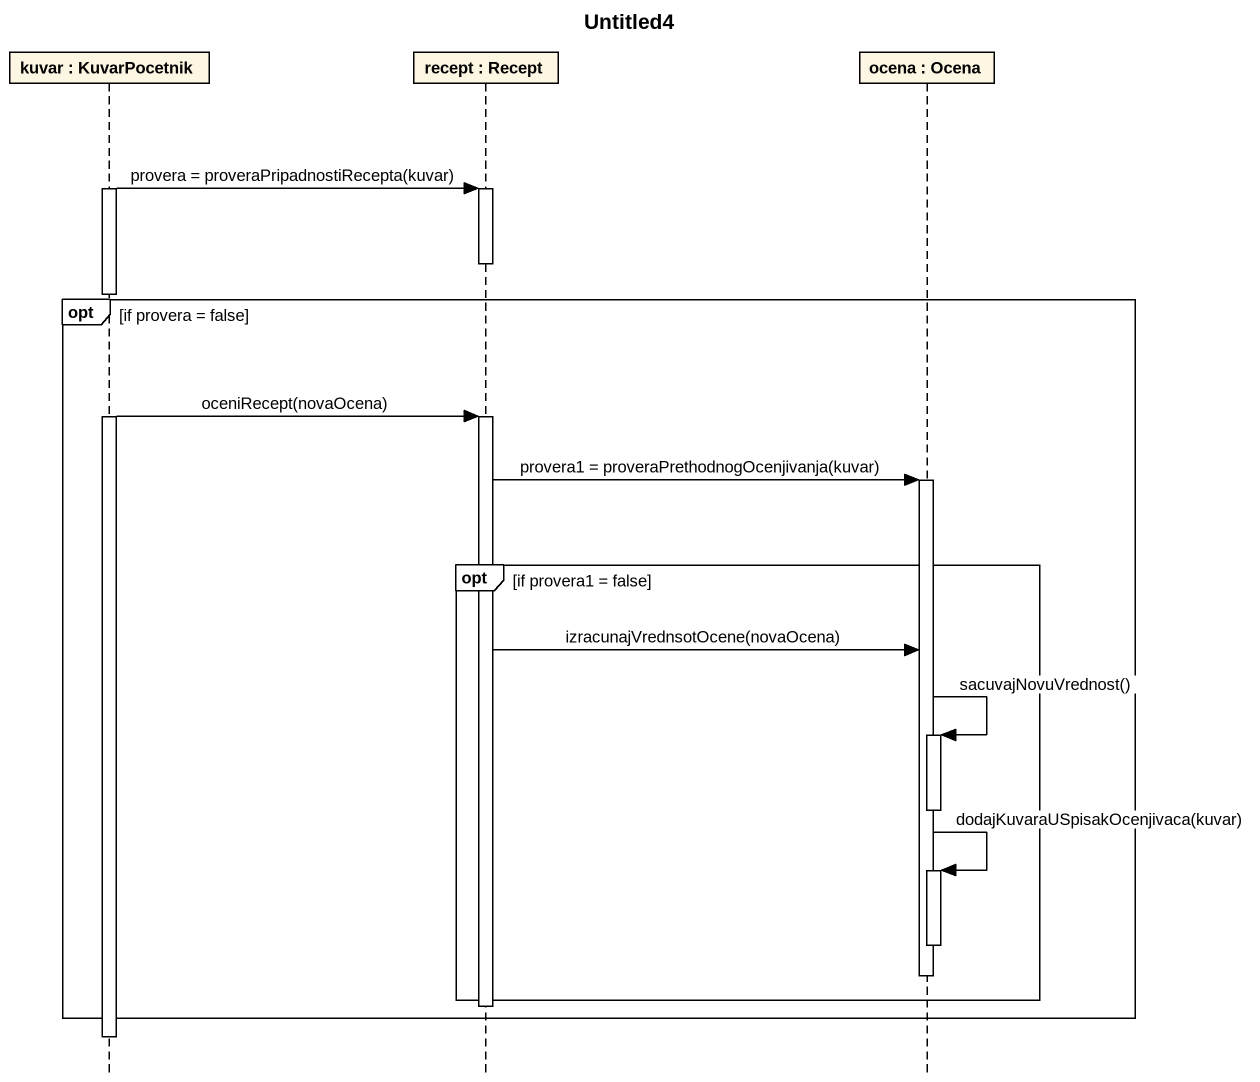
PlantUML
@startuml
title Untitled4
hide footbox
participant "kuvar : KuvarPocetnik" as kuvar
participant "recept : Recept" as recept
participant "ocena : Ocena" as ocena

activate kuvar
kuvar -> recept : provera = proveraPripadnostiRecepta(kuvar)
activate recept
deactivate recept
opt if provera = false
  kuvar -> recept : oceniRecept(novaOcena)
  activate recept
  recept -> ocena : provera1 = proveraPrethodnogOcenjivanja(kuvar)
  activate ocena
  opt if provera1 = false
    recept -> ocena : izracunajVrednsotOcene(novaOcena)
    ocena -> ocena : sacuvajNovuVrednost()
    activate ocena
    deactivate ocena
    ocena -> ocena : dodajKuvaraUSpisakOcenjivaca(kuvar)
    activate ocena
    deactivate ocena
    deactivate ocena
  end
  deactivate recept
end
deactivate kuvar
@enduml
